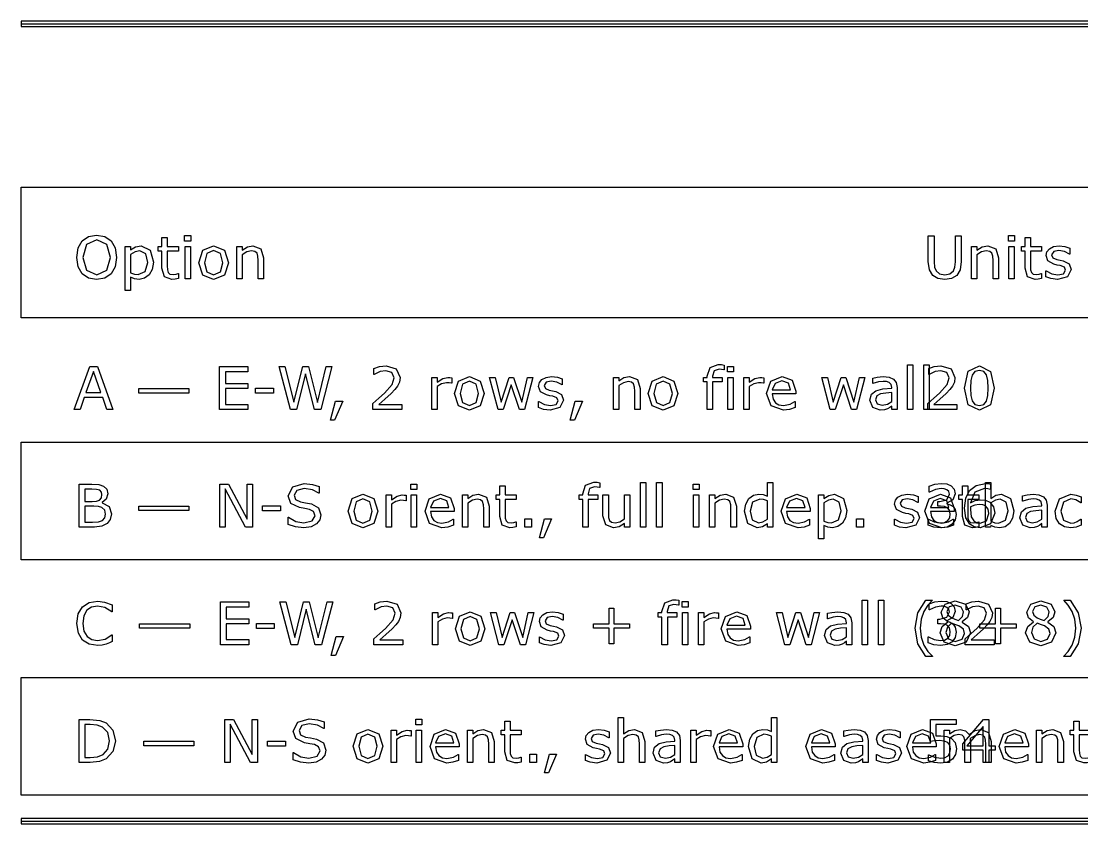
# Model space of a CAD drawing. Extents: x -17 to 192, y 167 to 459.
# Drawn here: x 4.76 to 47.69, y 201.51 to 234 of the extents above; entities that cross this region are included whole.
import ezdxf

# ---------------------------------------------------------------- set-up
doc = ezdxf.new("R2010")
doc.units = 0

msp = doc.modelspace()

# ---------------------------------------------------------------- linework, layer by layer
at = {"layer": 'Layer 1', "color": 7}
for points in [[(4.762494, 233.997888), (4.762494, 233.786016), (175.153946, 233.786016), (175.153946, 233.997888), (4.762494, 233.997888)], [(4.762494, 233.891952), (175.153946, 233.891952)], [(4.762494, 227.277377), (175.153946, 227.277377), (175.153946, 221.985717), (4.762494, 221.985717), (4.762494, 227.277377)], [(8.402319, 225.105677), (8.563937, 224.820811), (8.62091, 224.438277), (8.562774, 224.054581), (8.402319, 223.773203), (8.148846, 223.596469), (7.816309, 223.537171), (7.483771, 223.597633), (7.230299, 223.773203), (7.068681, 224.055743), (7.012871, 224.438277), (7.068681, 224.817324), (7.231462, 225.105677), (7.484934, 225.280085), (7.816309, 225.340547), (8.150009, 225.278923), (8.402319, 225.105677), (8.402319, 225.105677)], [(8.38139, 224.438277), (8.230237, 224.958013), (7.817472, 225.141721), (7.402382, 224.958013), (7.252391, 224.438277), (7.40587, 223.916218), (7.817472, 223.735994), (8.227912, 223.916218), (8.38139, 224.438277), (8.38139, 224.438277)], [(11.126568, 223.584835), (10.991693, 223.558091), (10.862631, 223.54764), (10.560325, 223.654611), (10.456843, 223.997611), (10.456843, 224.688268), (10.309177, 224.688268), (10.309177, 224.871976), (10.456843, 224.871976), (10.456843, 225.24521), (10.675434, 225.24521), (10.675434, 224.871976), (11.126568, 224.871976), (11.126568, 224.688268), (10.675434, 224.688268), (10.675434, 224.096444), (10.680085, 223.935987), (10.712641, 223.829019), (10.782404, 223.760418), (10.919605, 223.73949), (11.031226, 223.754597), (11.114942, 223.781339), (11.12657, 223.781339), (11.126568, 223.584835)], [(11.625375, 225.089392), (11.378878, 225.089392), (11.378878, 225.316121), (11.625375, 225.316121), (11.625375, 225.089392)], [(42.8109, 224.268521), (42.76904, 223.939472), (42.634166, 223.706927), (42.424876, 223.577866), (42.145823, 223.537171), (41.862121, 223.580192), (41.658646, 223.706927), (41.522608, 223.937146), (41.481913, 224.268521), (41.481913, 225.304503), (41.712129, 225.304503), (41.712129, 224.256892), (41.730729, 224.034814), (41.79584, 223.887148), (41.934204, 223.773203), (42.145818, 223.734833), (42.357434, 223.772039), (42.496959, 223.887148), (42.560909, 224.038302), (42.580673, 224.251079), (42.580673, 225.304503), (42.810892, 225.304503), (42.8109, 224.268521)], [(44.974718, 225.0894), (44.728222, 225.0894), (44.728222, 225.316129), (44.974718, 225.316129), (44.974718, 225.0894)], [(46.067673, 223.58483), (45.932797, 223.558086), (45.803736, 223.547635), (45.501429, 223.654606), (45.397948, 223.997606), (45.397948, 224.688263), (45.250281, 224.688263), (45.250281, 224.871971), (45.397948, 224.871971), (45.397948, 225.245205), (45.616538, 225.245205), (45.616538, 224.871971), (46.067673, 224.871971), (46.067673, 224.688263), (45.616538, 224.688263), (45.616538, 224.096438), (45.621195, 223.935982), (45.653749, 223.829014), (45.723514, 223.760413), (45.860714, 223.739484), (45.972336, 223.754592), (46.05605, 223.781333), (46.067665, 223.781333), (46.067673, 223.58483)], [(10.111515, 224.238289), (10.066169, 223.948772), (9.93827, 223.727856), (9.756886, 223.594144), (9.537132, 223.547635), (9.353423, 223.569728), (9.187154, 223.638326), (9.187154, 223.094174), (8.968563, 223.094174), (8.968563, 224.871971), (9.187154, 224.871971), (9.187154, 224.735933), (9.382491, 224.858019), (9.615035, 224.908015), (9.980128, 224.73012), (10.111515, 224.238289), (10.111515, 224.238289)], [(9.885948, 224.232469), (9.80572, 224.58361), (9.559224, 224.699881), (9.369701, 224.659185), (9.187154, 224.552217), (9.187154, 223.816216), (9.346447, 223.759243), (9.498763, 223.744136), (9.783629, 223.867384), (9.885948, 224.232476), (9.885948, 224.232469)], [(11.611421, 223.573215), (11.39283, 223.573215), (11.39283, 224.871971), (11.611421, 224.871971), (11.611421, 223.573215)], [(13.15086, 224.222012), (12.98808, 223.720881), (12.55206, 223.537171), (12.113716, 223.720881), (11.952098, 224.222012), (12.113716, 224.723143), (12.55206, 224.908015), (12.98808, 224.723143), (13.15086, 224.222012), (13.15086, 224.222012)], [(12.925293, 224.222012), (12.826462, 224.596408), (12.55206, 224.719656), (12.275334, 224.596408), (12.177665, 224.222012), (12.276496, 223.851104), (12.55206, 223.72553), (12.825299, 223.849942), (12.925293, 224.222012), (12.925293, 224.222012)], [(14.57519, 223.573215), (14.356599, 223.573215), (14.356599, 224.312703), (14.346135, 224.480134), (14.307765, 224.603382), (14.224049, 224.675473), (14.082198, 224.699894), (13.895, 224.655711), (13.707802, 224.542928), (13.707802, 223.573215), (13.489211, 223.573215), (13.489211, 224.871971), (13.707802, 224.871971), (13.707802, 224.727794), (13.919417, 224.860345), (14.143822, 224.908015), (14.464732, 224.78128), (14.57519, 224.416187), (14.57519, 223.573215)], [(44.318944, 223.573215), (44.100353, 223.573215), (44.100353, 224.312703), (44.089902, 224.480134), (44.051532, 224.603382), (43.967816, 224.675473), (43.825965, 224.699894), (43.638767, 224.655711), (43.451569, 224.542928), (43.451569, 223.573215), (43.232979, 223.573215), (43.232979, 224.871971), (43.451569, 224.871971), (43.451569, 224.727794), (43.663185, 224.860345), (43.887589, 224.908015), (44.208499, 224.78128), (44.318957, 224.416187), (44.318944, 223.573215)], [(44.960764, 223.573215), (44.742173, 223.573215), (44.742173, 224.871971), (44.960764, 224.871971), (44.960764, 223.573215)], [(47.259458, 223.947597), (47.111795, 223.655754), (46.710655, 223.541809), (46.445556, 223.575527), (46.244407, 223.651103), (46.244407, 223.896438), (46.256022, 223.896438), (46.486241, 223.772025), (46.72925, 223.726681), (46.954817, 223.773189), (47.036206, 223.919692), (46.992023, 224.035963), (46.822267, 224.103402), (46.70018, 224.127823), (46.564142, 224.158055), (46.321136, 224.290605), (46.250209, 224.50687), (46.282766, 224.658024), (46.383921, 224.784759), (46.549026, 224.870801), (46.774594, 224.903356), (47.009464, 224.874289), (47.208288, 224.805688), (47.208288, 224.571981), (47.196673, 224.571981), (46.993195, 224.675465), (46.758327, 224.718484), (46.556014, 224.671975), (46.473462, 224.535937), (46.523457, 224.415015), (46.681588, 224.34874), (46.816464, 224.320834), (46.942038, 224.295249), (47.176906, 224.175491), (47.259458, 223.947597), (47.259458, 223.947597)], [(8.476733, 218.281555), (8.231399, 218.281555), (8.061642, 218.764083), (7.312852, 218.764083), (7.143095, 218.281555), (6.909389, 218.281555), (7.539582, 220.012843), (7.84654, 220.012843), (8.476733, 218.281555)], [(7.990717, 218.961745), (7.687247, 219.811691), (7.382615, 218.961745), (7.990717, 218.961745)], [(13.935695, 218.281555), (12.795069, 218.281555), (12.795069, 220.012843), (13.935695, 220.012843), (13.935695, 219.808204), (13.025287, 219.808204), (13.025287, 219.333815), (13.935695, 219.333815), (13.935695, 219.129176), (13.025287, 219.129176), (13.025287, 218.486194), (13.935695, 218.486194), (13.935695, 218.281555)], [(17.338971, 220.012843), (16.889, 218.281555), (16.629713, 218.281555), (16.265783, 219.718675), (15.909991, 218.281555), (15.656518, 218.281555), (15.198407, 220.012843), (15.434439, 220.012843), (15.79837, 218.573398), (16.156487, 220.012843), (16.390193, 220.012843), (16.751799, 218.559444), (17.113404, 220.012843), (17.338971, 220.012843)], [(20.171353, 218.281555), (18.999333, 218.281555), (18.999333, 218.524564), (19.243504, 218.733852), (19.47256, 218.941978), (19.778354, 219.284981), (19.860907, 219.560544), (19.771378, 219.770996), (19.523719, 219.847736), (19.294664, 219.81053), (19.053981, 219.696582), (19.042353, 219.696582), (19.042353, 219.940755), (19.262106, 220.015169), (19.529532, 220.048887), (19.946948, 219.919824), (20.098101, 219.572172), (20.072521, 219.3873), (19.99927, 219.225682), (19.8923, 219.083832), (19.744634, 218.929188), (19.487674, 218.691995), (19.240015, 218.480379), (20.171352, 218.480379), (20.171353, 218.281555)], [(33.220541, 219.879131), (33.208926, 219.879131), (33.114745, 219.900059), (33.012426, 219.911675), (32.807789, 219.848889), (32.745001, 219.624483), (32.745001, 219.5803), (33.139164, 219.5803), (33.139164, 219.396592), (32.751978, 219.396592), (32.751978, 218.281555), (32.533388, 218.281555), (32.533388, 219.396603), (32.385721, 219.396603), (32.385721, 219.580311), (32.533388, 219.580311), (32.533388, 219.623332), (32.648497, 219.977961), (32.981033, 220.102373), (33.11242, 220.095388), (33.220555, 220.079116), (33.220541, 219.879131)], [(33.593773, 219.79774), (33.347277, 219.79774), (33.347277, 220.024469), (33.593773, 220.024469), (33.593773, 219.79774)], [(40.860762, 218.281555), (40.642171, 218.281555), (40.642171, 220.090744), (40.860762, 220.090744), (40.860762, 218.281555)], [(41.51421, 218.281555), (41.295617, 218.281555), (41.295617, 220.090744), (41.51421, 220.090744), (41.51421, 218.281555)], [(42.634166, 218.281555), (41.462146, 218.281555), (41.462146, 218.524564), (41.706316, 218.733852), (41.935371, 218.941978), (42.241168, 219.284981), (42.323721, 219.560544), (42.234191, 219.770996), (41.986531, 219.847736), (41.757476, 219.81053), (41.516793, 219.696582), (41.505178, 219.696582), (41.505178, 219.940755), (41.72493, 220.015169), (41.992357, 220.048887), (42.409771, 219.919824), (42.560925, 219.572172), (42.535339, 219.3873), (42.46209, 219.225682), (42.355119, 219.083832), (42.207452, 218.929188), (41.950492, 218.691995), (41.702834, 218.480379), (42.634172, 218.480379), (42.634166, 218.281555)], [(44.1457, 219.147781), (43.999198, 218.46294), (43.546898, 218.245511), (43.091115, 218.466427), (42.948099, 219.145456), (43.09344, 219.826807), (43.546898, 220.047723), (44.001523, 219.82332), (44.1457, 219.147781), (44.1457, 219.147781)], [(43.839906, 218.619906), (43.894553, 218.840823), (43.90966, 219.147781), (43.894553, 219.454737), (43.838741, 219.675653), (43.727122, 219.81053), (43.546898, 219.855877), (43.365516, 219.81053), (43.252732, 219.673328), (43.198083, 219.448924), (43.184139, 219.145456), (43.196919, 218.841984), (43.251566, 218.623394), (43.359698, 218.48503), (43.546896, 218.43736), (43.728281, 218.482704), (43.839903, 218.619906), (43.839906, 218.619906)], [(22.188669, 219.341953), (22.177044, 219.341953), (22.081701, 219.358225), (21.973568, 219.364046), (21.778231, 219.318699), (21.596847, 219.20359), (21.596847, 218.281555), (21.378256, 218.281555), (21.378256, 219.580311), (21.596847, 219.580311), (21.596847, 219.388462), (21.825903, 219.536128), (22.029378, 219.580311), (22.111931, 219.576818), (22.188671, 219.566367), (22.188669, 219.341953)], [(23.501378, 218.930352), (23.338598, 218.429221), (22.902578, 218.245511), (22.464234, 218.429221), (22.302616, 218.930352), (22.464234, 219.431483), (22.902578, 219.616355), (23.338598, 219.431483), (23.501378, 218.930352), (23.501378, 218.930352)], [(23.275811, 218.930352), (23.17698, 219.304748), (22.902578, 219.427996), (22.625851, 219.304748), (22.528183, 218.930352), (22.627014, 218.559444), (22.902578, 218.43387), (23.175817, 218.558282), (23.275811, 218.930352), (23.275811, 218.930352)], [(25.473349, 219.580311), (25.134997, 218.281555), (24.932685, 218.281555), (24.598984, 219.282655), (24.26761, 218.281555), (24.066459, 218.281555), (23.72462, 219.580311), (23.952513, 219.580311), (24.19087, 218.57456), (24.515269, 219.580311), (24.69549, 219.580311), (25.028027, 218.57456), (25.253595, 219.580311), (25.473349, 219.580311)], [(26.716295, 218.655951), (26.568628, 218.364108), (26.167491, 218.250162), (25.902392, 218.283881), (25.701241, 218.359456), (25.701241, 218.604791), (25.712867, 218.604791), (25.943085, 218.480379), (26.186093, 218.435034), (26.411661, 218.481543), (26.493052, 218.628045), (26.448868, 218.744316), (26.279111, 218.811756), (26.157025, 218.836177), (26.020987, 218.866408), (25.777979, 218.998959), (25.707054, 219.215223), (25.739609, 219.366377), (25.840766, 219.493112), (26.005872, 219.579155), (26.231439, 219.611709), (26.466308, 219.582642), (26.665134, 219.514041), (26.665134, 219.280335), (26.653519, 219.280335), (26.450044, 219.383818), (26.215175, 219.426837), (26.012862, 219.380329), (25.930309, 219.244291), (25.980305, 219.123368), (26.138435, 219.057093), (26.27331, 219.029187), (26.398884, 219.003602), (26.633754, 218.883844), (26.716307, 218.655951), (26.716295, 218.655951)], [(29.818427, 218.281555), (29.599837, 218.281555), (29.599837, 219.021043), (29.589359, 219.188474), (29.55099, 219.311722), (29.467275, 219.383813), (29.325425, 219.408234), (29.138227, 219.364051), (28.951029, 219.251268), (28.951029, 218.281555), (28.732436, 218.281555), (28.732436, 219.580311), (28.951029, 219.580311), (28.951029, 219.436134), (29.162643, 219.568685), (29.387049, 219.616355), (29.707959, 219.48962), (29.818417, 219.124527), (29.818427, 218.281555)], [(31.346238, 218.930352), (31.183459, 218.429221), (30.747439, 218.245511), (30.309094, 218.429221), (30.147476, 218.930352), (30.309094, 219.431483), (30.747439, 219.616355), (31.183459, 219.431483), (31.346238, 218.930352), (31.346238, 218.930352)], [(31.120671, 218.930352), (31.021841, 219.304748), (30.747439, 219.427996), (30.470712, 219.304748), (30.373044, 218.930352), (30.471873, 218.559444), (30.747439, 218.43387), (31.020677, 218.558282), (31.120671, 218.930352), (31.120671, 218.930352)], [(33.579821, 218.281555), (33.361228, 218.281555), (33.361228, 219.580311), (33.579821, 219.580311), (33.579821, 218.281555)], [(34.822766, 219.341953), (34.811151, 219.341953), (34.715808, 219.358225), (34.607676, 219.364046), (34.41234, 219.318699), (34.230955, 219.20359), (34.230955, 218.281555), (34.012364, 218.281555), (34.012364, 219.580311), (34.230955, 219.580311), (34.230955, 219.388462), (34.460012, 219.536128), (34.663487, 219.580311), (34.74604, 219.576818), (34.822779, 219.566367), (34.822766, 219.341953)], [(36.115709, 218.90826), (35.158792, 218.90826), (35.194836, 218.698972), (35.293666, 218.553631), (35.436681, 218.469914), (35.620391, 218.442011), (35.886654, 218.494333), (36.078501, 218.598978), (36.090116, 218.598978), (36.090116, 218.36062), (35.864548, 218.282717), (35.622704, 218.251324), (35.118083, 218.425732), (34.936698, 218.923375), (35.109944, 219.429157), (35.568054, 219.616355), (35.972681, 219.462876), (36.115696, 219.026856), (36.115709, 218.90826)], [(35.902931, 219.07569), (35.815728, 219.341953), (35.556442, 219.436134), (35.276227, 219.332653), (35.158792, 219.07569), (35.902931, 219.07569)], [(38.91786, 219.580311), (38.579509, 218.281555), (38.377195, 218.281555), (38.043495, 219.282655), (37.712121, 218.281555), (37.510972, 218.281555), (37.16913, 219.580311), (37.397024, 219.580311), (37.635381, 218.57456), (37.959779, 219.580311), (38.140002, 219.580311), (38.472538, 218.57456), (38.698105, 219.580311), (38.91786, 219.580311)], [(40.218942, 218.281555), (40.001513, 218.281555), (40.001513, 218.419919), (39.922447, 218.364108), (39.827105, 218.308296), (39.701531, 218.264114), (39.535262, 218.245514), (39.237606, 218.361785), (39.115522, 218.658279), (39.178308, 218.896636), (39.359693, 219.040813), (39.644558, 219.11174), (40.001513, 219.139643), (40.001513, 219.173364), (39.974771, 219.296612), (39.900357, 219.373349), (39.788735, 219.409396), (39.652697, 219.418709), (39.460848, 219.395452), (39.242257, 219.330341), (39.230642, 219.330341), (39.230642, 219.552419), (39.415514, 219.590788), (39.653872, 219.611717), (39.892229, 219.58846), (40.06896, 219.51172), (40.180582, 219.373357), (40.218952, 219.162905), (40.218942, 218.281555)], [(11.547472, 218.946637), (9.522017, 218.946637), (9.522017, 219.132674), (11.547472, 219.132674), (11.547472, 218.946637)], [(14.971677, 218.933839), (14.246141, 218.933839), (14.246141, 219.144291), (14.971677, 219.144291), (14.971677, 218.933839)], [(40.001513, 218.601304), (40.001513, 218.962909), (39.765481, 218.945473), (39.551542, 218.911755), (39.399224, 218.828038), (39.34109, 218.673397), (39.408527, 218.504802), (39.614327, 218.448991), (39.824779, 218.493174), (40.001513, 218.601309), (40.001513, 218.601304)], [(17.777316, 218.612929), (17.44943, 217.851348), (17.279673, 217.851348), (17.481986, 218.612929), (17.777316, 218.612929)], [(27.482525, 218.612929), (27.15464, 217.851348), (26.984881, 217.851348), (27.187194, 218.612929), (27.482525, 218.612929)], [(4.762494, 216.95864), (175.153946, 216.95864), (175.153946, 212.196146), (4.762494, 212.196146), (4.762494, 216.95864)], [(8.417434, 214.051587), (8.3686, 213.823694), (8.237213, 213.660912), (8.02211, 213.551618), (7.725617, 213.519061), (7.111702, 213.519061), (7.111702, 215.250349), (7.624461, 215.250349), (7.908164, 215.236406), (8.088385, 215.178272), (8.226749, 215.049208), (8.269769, 214.86201), (8.206982, 214.651558), (8.039551, 214.513195), (8.039551, 214.503881), (8.316278, 214.34924), (8.417434, 214.051585), (8.417434, 214.051587)], [(14.120567, 213.519061), (13.835701, 213.519061), (13.014822, 215.067803), (13.014822, 213.519061), (12.799719, 213.519061), (12.799719, 215.250349), (13.156674, 215.250349), (13.905464, 213.836484), (13.905464, 215.250349), (14.120567, 215.250349), (14.120567, 213.519061)], [(16.897138, 214.013217), (16.849467, 213.81323), (16.71808, 213.645796), (16.500652, 213.529525), (16.202996, 213.487668), (15.865807, 213.522548), (15.562338, 213.626032), (15.562338, 213.914385), (15.578615, 213.914385), (15.882084, 213.74579), (16.20532, 213.686492), (16.537858, 213.766721), (16.657618, 213.98066), (16.600644, 214.150417), (16.429725, 214.235295), (16.240202, 214.273665), (16.025099, 214.312035), (15.68326, 214.478304), (15.572801, 214.786424), (15.756511, 215.142217), (16.222761, 215.281742), (16.557624, 215.246859), (16.827374, 215.16082), (16.827374, 214.888744), (16.811097, 214.888744), (16.550648, 215.027107), (16.221599, 215.082916), (15.923943, 215.006179), (15.812322, 214.808517), (15.868133, 214.638758), (16.064632, 214.544579), (16.276247, 214.505045), (16.50879, 214.457376), (16.79947, 214.302732), (16.897138, 214.013217), (16.897138, 214.013217)], [(20.782943, 215.035246), (20.536447, 215.035246), (20.536447, 215.261975), (20.782943, 215.261975), (20.782943, 215.035246)], [(24.801297, 213.530676), (24.666422, 213.503932), (24.53736, 213.493481), (24.235054, 213.600452), (24.131572, 213.943452), (24.131572, 214.634109), (23.983906, 214.634109), (23.983906, 214.817817), (24.131572, 214.817817), (24.131572, 215.191051), (24.350163, 215.191051), (24.350163, 214.817817), (24.801297, 214.817817), (24.801297, 214.634109), (24.350163, 214.634109), (24.350163, 214.042284), (24.354814, 213.881828), (24.38737, 213.77486), (24.457133, 213.706259), (24.594334, 213.68533), (24.705955, 213.700438), (24.789671, 213.727179), (24.801299, 213.727179), (24.801297, 213.530676)], [(28.182482, 215.116637), (28.170866, 215.116637), (28.076685, 215.137565), (27.974366, 215.149181), (27.769727, 215.086395), (27.706941, 214.861989), (27.706941, 214.817806), (28.101101, 214.817806), (28.101101, 214.634098), (27.713918, 214.634098), (27.713918, 213.519061), (27.495325, 213.519061), (27.495325, 214.634109), (27.347661, 214.634109), (27.347661, 214.817817), (27.495325, 214.817817), (27.495325, 214.860838), (27.610435, 215.215467), (27.942973, 215.339879), (28.07436, 215.332894), (28.182492, 215.316622), (28.182482, 215.116637)], [(30.048644, 213.519061), (29.830053, 213.519061), (29.830053, 215.32825), (30.048644, 215.32825), (30.048644, 213.519061)], [(30.702092, 213.519061), (30.483502, 213.519061), (30.483502, 215.32825), (30.702092, 215.32825), (30.702092, 213.519061)], [(32.206649, 215.035246), (31.960153, 215.035246), (31.960153, 215.261975), (32.206649, 215.261975), (32.206649, 215.035246)], [(35.185533, 213.519061), (34.966943, 213.519061), (34.966943, 213.655099), (34.770445, 213.528364), (34.548364, 213.483017), (34.17862, 213.662076), (34.042582, 214.158555), (34.089091, 214.452724), (34.21699, 214.672479), (34.400698, 214.807353), (34.619291, 214.853861), (34.800673, 214.831768), (34.966943, 214.765493), (34.966943, 215.328248), (35.185533, 215.328248), (35.185533, 213.519061)], [(42.481849, 214.35273), (42.573704, 214.227157), (42.609748, 214.03182), (42.566727, 213.814391), (42.445805, 213.642309), (42.240004, 213.521387), (41.981879, 213.483017), (41.698178, 213.517899), (41.469123, 213.592313), (41.469123, 213.83532), (41.486559, 213.83532), (41.719103, 213.727187), (41.977228, 213.684166), (42.13303, 213.708587), (42.266745, 213.780675), (42.345808, 213.893459), (42.372552, 214.049264), (42.342321, 214.202741), (42.26093, 214.299247), (42.134195, 214.348082), (41.973738, 214.362025), (41.869096, 214.362025), (41.869096, 214.555036), (41.950484, 214.555036), (42.231863, 214.628286), (42.337669, 214.844553), (42.310928, 214.953847), (42.236514, 215.031751), (42.129543, 215.073608), (42.000482, 215.085223), (41.765612, 215.045692), (41.530744, 214.934069), (41.519129, 214.934069), (41.519129, 215.177078), (41.738884, 215.251492), (42.006308, 215.286375), (42.22955, 215.263118), (42.403958, 215.188704), (42.530693, 215.053828), (42.573715, 214.868956), (42.471395, 214.616647), (42.231876, 214.48177), (42.231876, 214.465498), (42.359775, 214.425964), (42.481859, 214.352714), (42.481849, 214.35273)], [(43.531526, 213.530689), (43.39665, 213.503945), (43.267589, 213.493494), (42.965281, 213.600465), (42.8618, 213.943465), (42.8618, 214.634122), (42.714134, 214.634122), (42.714134, 214.81783), (42.8618, 214.81783), (42.8618, 215.191064), (43.080391, 215.191064), (43.080391, 214.81783), (43.531526, 214.81783), (43.531526, 214.634122), (43.080391, 214.634122), (43.080391, 214.042298), (43.085048, 213.881841), (43.117605, 213.774873), (43.187367, 213.706272), (43.324567, 213.685343), (43.436189, 213.700451), (43.519903, 213.727193), (43.531518, 213.727193), (43.531526, 213.530689)], [(44.173606, 214.080654), (43.999198, 213.649286), (43.573642, 213.483017), (43.341098, 213.522548), (43.156226, 213.639983), (43.001585, 213.895782), (42.948099, 214.279478), (42.996934, 214.687592), (43.155064, 215.003853), (43.419002, 215.20849), (43.79572, 215.282904), (43.91083, 215.277083), (44.005011, 215.256154), (44.005011, 215.034074), (43.993369, 215.034074), (43.894539, 215.066631), (43.760827, 215.082903), (43.362013, 214.925936), (43.188769, 214.503871), (43.380619, 214.5934), (43.600371, 214.624793), (43.794545, 214.603865), (43.967789, 214.522474), (44.121268, 214.343414), (44.173592, 214.080641), (44.173606, 214.080654)], [(44.938414, 214.178322), (44.891906, 213.885318), (44.768658, 213.666727), (44.587273, 213.528364), (44.369847, 213.483017), (44.176833, 213.509758), (44.014054, 213.579524), (44.0001, 213.519061), (43.795464, 213.519061), (43.795464, 215.32825), (44.014054, 215.32825), (44.014054, 214.681779), (44.20939, 214.805027), (44.441935, 214.853861), (44.804702, 214.677128), (44.938414, 214.178322), (44.938414, 214.178322)], [(8.030249, 214.831771), (8.009321, 214.937578), (7.941883, 215.00734), (7.809333, 215.04571), (7.616322, 215.053859), (7.34192, 215.053859), (7.34192, 214.55389), (7.639576, 214.55389), (7.811659, 214.564368), (7.930256, 214.610876), (8.006995, 214.700406), (8.030249, 214.831795), (8.030249, 214.831771)], [(19.193507, 214.167858), (19.030727, 213.666727), (18.594707, 213.483017), (18.156363, 213.666727), (17.994745, 214.167858), (18.156363, 214.668989), (18.594707, 214.853861), (19.030727, 214.668989), (19.193507, 214.167858), (19.193507, 214.167858)], [(18.96794, 214.167858), (18.869109, 214.542254), (18.594707, 214.665502), (18.31798, 214.542254), (18.220312, 214.167858), (18.319143, 213.79695), (18.594707, 213.671376), (18.867946, 213.795788), (18.96794, 214.167858), (18.96794, 214.167858)], [(20.342273, 214.579459), (20.330647, 214.579459), (20.235304, 214.595731), (20.127171, 214.601552), (19.931835, 214.556205), (19.75045, 214.441096), (19.75045, 213.519061), (19.531859, 213.519061), (19.531859, 214.817817), (19.75045, 214.817817), (19.75045, 214.625968), (19.979506, 214.773634), (20.182982, 214.817817), (20.265535, 214.814324), (20.342274, 214.803873), (20.342273, 214.579459)], [(20.76899, 213.519061), (20.550399, 213.519061), (20.550399, 214.817817), (20.76899, 214.817817), (20.76899, 213.519061)], [(22.288663, 214.145766), (21.331746, 214.145766), (21.36779, 213.936478), (21.466621, 213.791137), (21.609636, 213.70742), (21.793345, 213.679517), (22.059608, 213.731839), (22.251456, 213.836484), (22.263082, 213.836484), (22.263082, 213.598126), (22.037515, 213.520223), (21.795669, 213.48883), (21.29105, 213.663238), (21.109665, 214.160881), (21.28291, 214.666663), (21.741021, 214.853861), (22.145647, 214.700382), (22.288662, 214.264362), (22.288663, 214.145766)], [(22.075886, 214.313196), (21.988682, 214.579459), (21.729396, 214.67364), (21.449181, 214.570159), (21.331746, 214.313196), (22.075886, 214.313196)], [(23.706017, 213.519061), (23.487426, 213.519061), (23.487426, 214.258549), (23.476961, 214.42598), (23.438591, 214.549228), (23.354876, 214.621319), (23.213024, 214.64574), (23.025826, 214.601557), (22.838629, 214.488774), (22.838629, 213.519061), (22.620038, 213.519061), (22.620038, 214.817817), (22.838629, 214.817817), (22.838629, 214.67364), (23.050244, 214.806191), (23.274648, 214.853861), (23.595559, 214.727126), (23.706017, 214.362033), (23.706017, 213.519061)], [(29.397523, 213.519061), (29.17893, 213.519061), (29.17893, 213.663238), (28.967317, 213.529525), (28.744075, 213.483017), (28.42549, 213.607426), (28.311543, 213.974848), (28.311543, 214.817817), (28.530136, 214.817817), (28.530136, 214.078329), (28.539449, 213.908572), (28.578983, 213.788811), (28.660371, 213.714397), (28.805712, 213.69114), (28.990584, 213.735323), (29.178943, 213.848107), (29.178943, 214.817814), (29.397537, 214.817814), (29.397523, 213.519061)], [(32.192697, 213.519061), (31.974107, 213.519061), (31.974107, 214.817817), (32.192697, 214.817817), (32.192697, 213.519061)], [(33.711208, 213.519061), (33.492617, 213.519061), (33.492617, 214.258549), (33.482166, 214.42598), (33.443797, 214.549228), (33.36008, 214.621319), (33.218229, 214.64574), (33.031031, 214.601557), (32.843833, 214.488774), (32.843833, 213.519061), (32.625243, 213.519061), (32.625243, 214.817817), (32.843833, 214.817817), (32.843833, 214.67364), (33.055447, 214.806191), (33.279853, 214.853861), (33.600763, 214.727126), (33.711221, 214.362033), (33.711208, 213.519061)], [(36.702882, 214.145766), (35.745965, 214.145766), (35.782009, 213.936478), (35.880839, 213.791137), (36.023854, 213.70742), (36.207564, 213.679517), (36.473825, 213.731839), (36.665674, 213.836484), (36.677289, 213.836484), (36.677289, 213.598126), (36.451722, 213.520223), (36.209877, 213.48883), (35.705256, 213.663238), (35.523871, 214.160881), (35.697118, 214.666663), (36.155227, 214.853861), (36.559854, 214.700382), (36.702869, 214.264362), (36.702882, 214.145766)], [(36.490105, 214.313196), (36.402901, 214.579459), (36.143615, 214.67364), (35.863398, 214.570159), (35.745965, 214.313196), (36.490105, 214.313196)], [(38.177208, 214.184135), (38.131863, 213.894618), (38.003964, 213.673702), (37.822579, 213.53999), (37.602824, 213.493481), (37.419116, 213.515574), (37.252847, 213.584172), (37.252847, 213.04002), (37.034257, 213.04002), (37.034257, 214.817817), (37.252847, 214.817817), (37.252847, 214.681779), (37.448184, 214.803865), (37.680728, 214.853861), (38.045821, 214.675966), (38.177208, 214.184135), (38.177208, 214.184135)], [(41.125861, 213.893457), (40.978197, 213.601614), (40.577057, 213.487668), (40.311958, 213.521387), (40.110809, 213.596962), (40.110809, 213.842297), (40.122424, 213.842297), (40.352643, 213.717885), (40.595652, 213.67254), (40.82122, 213.719049), (40.902608, 213.865551), (40.858426, 213.981822), (40.688669, 214.049262), (40.566583, 214.073683), (40.430545, 214.103914), (40.187538, 214.236465), (40.116612, 214.452729), (40.149169, 214.603883), (40.250324, 214.730618), (40.415429, 214.816661), (40.640997, 214.849215), (40.875867, 214.820148), (41.07469, 214.751547), (41.07469, 214.517841), (41.063075, 214.517841), (40.8596, 214.621324), (40.62473, 214.664343), (40.422417, 214.617835), (40.339864, 214.481797), (40.389862, 214.360874), (40.54799, 214.294599), (40.682867, 214.266693), (40.808441, 214.241108), (41.043308, 214.12135), (41.125861, 213.893457), (41.125861, 213.893457)], [(42.525775, 214.145766), (41.568857, 214.145766), (41.604902, 213.936478), (41.703734, 213.791137), (41.846746, 213.70742), (42.030457, 213.679517), (42.29672, 213.731839), (42.488566, 213.836484), (42.500208, 213.836484), (42.500208, 213.598126), (42.27464, 213.520223), (42.032796, 213.48883), (41.528175, 213.663238), (41.34679, 214.160881), (41.520037, 214.666663), (41.978146, 214.853861), (42.382773, 214.700382), (42.525788, 214.264362), (42.525775, 214.145766)], [(42.312997, 214.313196), (42.225793, 214.579459), (41.966507, 214.67364), (41.686293, 214.570159), (41.568857, 214.313196), (42.312997, 214.313196)], [(46.28833, 213.519061), (46.070901, 213.519061), (46.070901, 213.657425), (45.991838, 213.601614), (45.896496, 213.545802), (45.770922, 213.50162), (45.604653, 213.48302), (45.306997, 213.599291), (45.184911, 213.895785), (45.247699, 214.134142), (45.429081, 214.278319), (45.713947, 214.349246), (46.070901, 214.377149), (46.070901, 214.41087), (46.04416, 214.534118), (45.969746, 214.610855), (45.858126, 214.646902), (45.722088, 214.656215), (45.530239, 214.632958), (45.311648, 214.567847), (45.300007, 214.567847), (45.300007, 214.789925), (45.484879, 214.828294), (45.723236, 214.849223), (45.961594, 214.825966), (46.138327, 214.749226), (46.249947, 214.610863), (46.288317, 214.400411), (46.28833, 213.519061)], [(47.669641, 213.600452), (47.461512, 213.519061), (47.253386, 213.489994), (46.995264, 213.530689), (46.794112, 213.656261), (46.662726, 213.867877), (46.616217, 214.166694), (46.790625, 214.666663), (47.253386, 214.848048), (47.471977, 214.816655), (47.669641, 214.739916), (47.669641, 214.496907), (47.658026, 214.496907), (47.451061, 214.616668), (47.244099, 214.658525), (46.949931, 214.532951), (46.84296, 214.166694), (46.947605, 213.805088), (47.244099, 213.679517), (47.378973, 213.696953), (47.502221, 213.7423), (47.591751, 213.79346), (47.658026, 213.841133), (47.669641, 213.841133), (47.669641, 213.600452)], [(8.177914, 214.042284), (8.146521, 214.208554), (8.032575, 214.313196), (7.896537, 214.350405), (7.703525, 214.359718), (7.34192, 214.359718), (7.34192, 213.715572), (7.646552, 213.715572), (7.894211, 213.73068), (8.052341, 213.788817), (8.147684, 213.892298), (8.177914, 214.04229), (8.177914, 214.042284)], [(11.552123, 214.184135), (9.526668, 214.184135), (9.526668, 214.370172), (11.552123, 214.370172), (11.552123, 214.184135)], [(15.251892, 214.171345), (14.526356, 214.171345), (14.526356, 214.381797), (15.251892, 214.381797), (15.251892, 214.171345)], [(34.966943, 213.83881), (34.966943, 214.584111), (34.808815, 214.638758), (34.656497, 214.653865), (34.370469, 214.525966), (34.26815, 214.163199), (34.347215, 213.810896), (34.600686, 213.691135), (34.789048, 213.731831), (34.966943, 213.838802), (34.966943, 213.83881)], [(37.95164, 214.178315), (37.871413, 214.529456), (37.624917, 214.645727), (37.435394, 214.605031), (37.252847, 214.498063), (37.252847, 213.762062), (37.412139, 213.705089), (37.564455, 213.689982), (37.84932, 213.81323), (37.95164, 214.178322), (37.95164, 214.178315)], [(43.937574, 214.071341), (43.905017, 214.2504), (43.800372, 214.373648), (43.681775, 214.422482), (43.545737, 214.434097), (43.362026, 214.410841), (43.187619, 214.33875), (43.184126, 214.288754), (43.183068, 214.229456), (43.220273, 213.938777), (43.324919, 213.771344), (43.440028, 213.695768), (43.576066, 213.672511), (43.841165, 213.774831), (43.937672, 214.071322), (43.937574, 214.071341)], [(44.712847, 214.172502), (44.636107, 214.524804), (44.38845, 214.645727), (44.195439, 214.60387), (44.014054, 214.498063), (44.014054, 213.753923), (44.173346, 213.695787), (44.325661, 213.679515), (44.609366, 213.798111), (44.712847, 214.172507), (44.712847, 214.172502)], [(25.422189, 213.519061), (25.144299, 213.519061), (25.144299, 213.850435), (25.422189, 213.850435), (25.422189, 213.519061)], [(26.233766, 213.850435), (25.90588, 213.088854), (25.736123, 213.088854), (25.938436, 213.850435), (26.233766, 213.850435)], [(38.851585, 213.519061), (38.573696, 213.519061), (38.573696, 213.850435), (38.851585, 213.850435), (38.851585, 213.519061)], [(46.070901, 213.83881), (46.070901, 214.200415), (45.834869, 214.182979), (45.62093, 214.149261), (45.468615, 214.065544), (45.410478, 213.910903), (45.477915, 213.742308), (45.683718, 213.686497), (45.89417, 213.73068), (46.070901, 213.838815), (46.070901, 213.83881)], [(8.448828, 208.882141), (8.332556, 208.829819), (8.19768, 208.77866), (8.043039, 208.741451), (7.860492, 208.72518), (7.51749, 208.777501), (7.250065, 208.94377), (7.075657, 209.223985), (7.012871, 209.620473), (7.073332, 210.003007), (7.24774, 210.287873), (7.514002, 210.459955), (7.861655, 210.519253), (8.139545, 210.485535), (8.448828, 210.366938), (8.448828, 210.093698), (8.431386, 210.093698), (8.147683, 210.268106), (7.846539, 210.322753), (7.609345, 210.279734), (7.422147, 210.148345), (7.296573, 209.927429), (7.25239, 209.620473), (7.301224, 209.306537), (7.429123, 209.092598), (7.618646, 208.964699), (7.848864, 208.924003), (8.160473, 208.980976), (8.432549, 209.151896), (8.448826, 209.151896), (8.448828, 208.882141)], [(13.970577, 208.756567), (12.82995, 208.756567), (12.82995, 210.487855), (13.970577, 210.487855), (13.970577, 210.283216), (13.060168, 210.283216), (13.060168, 209.808827), (13.970577, 209.808827), (13.970577, 209.604188), (13.060168, 209.604188), (13.060168, 208.961206), (13.970577, 208.961206), (13.970577, 208.756567)], [(17.373853, 210.487855), (16.923881, 208.756567), (16.664595, 208.756567), (16.300664, 210.193687), (15.944872, 208.756567), (15.6914, 208.756567), (15.233289, 210.487855), (15.469321, 210.487855), (15.833251, 209.04841), (16.191369, 210.487855), (16.425075, 210.487855), (16.78668, 209.034456), (17.148286, 210.487855), (17.373853, 210.487855)], [(20.206235, 208.756567), (19.034215, 208.756567), (19.034215, 208.999576), (19.278385, 209.208864), (19.507441, 209.41699), (19.813236, 209.759993), (19.895789, 210.035556), (19.80626, 210.246008), (19.558601, 210.322748), (19.329545, 210.285542), (19.088863, 210.171594), (19.077234, 210.171594), (19.077234, 210.415767), (19.296988, 210.490181), (19.564413, 210.523899), (19.981829, 210.394836), (20.132982, 210.047184), (20.107403, 209.862312), (20.034151, 209.700694), (19.927181, 209.558844), (19.779516, 209.4042), (19.522555, 209.167007), (19.274896, 208.955391), (20.206234, 208.955391), (20.206235, 208.756567)], [(31.385772, 210.354143), (31.37413, 210.354143), (31.279949, 210.375071), (31.17763, 210.386687), (30.972993, 210.323901), (30.910205, 210.099495), (30.910205, 210.055312), (31.304368, 210.055312), (31.304368, 209.871604), (30.917182, 209.871604), (30.917182, 208.756567), (30.698592, 208.756567), (30.698592, 209.871615), (30.550925, 209.871615), (30.550925, 210.055323), (30.698592, 210.055323), (30.698592, 210.098344), (30.813701, 210.452973), (31.146237, 210.577385), (31.277624, 210.5704), (31.385759, 210.554128), (31.385772, 210.354143)], [(31.759003, 210.272752), (31.512507, 210.272752), (31.512507, 210.499481), (31.759003, 210.499481), (31.759003, 210.272752)], [(39.679441, 208.756567), (39.460848, 208.756567), (39.460848, 210.565756), (39.679441, 210.565756), (39.679441, 208.756567)], [(41.644433, 208.277526), (41.378172, 208.277526), (41.058424, 208.792611), (40.944479, 209.421641), (41.058424, 210.050672), (41.378172, 210.565756), (41.644433, 210.565756), (41.644433, 210.554141), (41.464212, 210.357641), (41.306084, 210.099516), (41.192136, 209.784422), (41.149115, 209.421652), (41.190975, 209.057721), (41.306084, 208.743788), (41.465376, 208.485663), (41.644433, 208.289165), (41.644433, 208.277526)], [(42.481849, 209.590236), (42.573704, 209.464663), (42.609748, 209.269326), (42.566727, 209.051897), (42.445805, 208.879815), (42.240004, 208.758893), (41.981879, 208.720523), (41.698178, 208.755405), (41.469123, 208.829819), (41.469123, 209.072826), (41.486559, 209.072826), (41.719103, 208.964693), (41.977228, 208.921672), (42.13303, 208.946093), (42.266745, 209.018181), (42.345808, 209.130965), (42.372552, 209.28677), (42.342321, 209.440247), (42.26093, 209.536753), (42.134195, 209.585588), (41.973738, 209.599531), (41.869096, 209.599531), (41.869096, 209.792542), (41.950484, 209.792542), (42.231863, 209.865792), (42.337669, 210.082059), (42.310928, 210.191353), (42.236514, 210.269257), (42.129543, 210.311114), (42.000482, 210.322729), (41.765612, 210.283198), (41.530744, 210.171575), (41.519129, 210.171575), (41.519129, 210.414584), (41.738884, 210.488998), (42.006308, 210.523881), (42.22955, 210.500624), (42.403958, 210.42621), (42.530693, 210.291334), (42.573715, 210.106462), (42.471395, 209.854153), (42.231876, 209.719276), (42.231876, 209.703004), (42.359775, 209.66347), (42.481859, 209.59022), (42.481849, 209.590236)], [(43.187362, 209.239095), (43.01179, 208.865864), (42.572283, 208.717036), (42.123474, 208.862374), (41.957204, 209.234444), (42.040921, 209.494894), (42.276953, 209.680927), (42.276953, 209.687912), (42.069988, 209.850692), (42.003713, 210.071608), (42.164169, 210.397169), (42.572283, 210.527395), (42.98621, 210.402985), (43.140853, 210.086724), (43.067601, 209.855343), (42.852498, 209.67861), (42.852498, 209.671625), (43.101319, 209.499543), (43.187362, 209.239092), (43.187362, 209.239095)], [(44.148026, 208.756567), (42.976005, 208.756567), (42.976005, 208.999576), (43.220175, 209.208864), (43.44923, 209.41699), (43.755027, 209.759993), (43.83758, 210.035556), (43.74805, 210.246008), (43.50039, 210.322748), (43.271335, 210.285542), (43.030652, 210.171594), (43.019037, 210.171594), (43.019037, 210.415767), (43.238789, 210.490181), (43.506216, 210.523899), (43.92363, 210.394836), (44.074784, 210.047184), (44.049199, 209.862312), (43.975949, 209.700694), (43.868978, 209.558844), (43.721312, 209.4042), (43.464351, 209.167007), (43.216694, 208.955391), (44.148031, 208.955391), (44.148026, 208.756567)], [(46.649936, 209.239095), (46.474366, 208.865864), (46.034857, 208.717036), (45.58605, 208.862374), (45.419781, 209.234444), (45.503495, 209.494894), (45.739527, 209.680927), (45.739527, 209.687912), (45.532565, 209.850692), (45.466289, 210.071608), (45.626743, 210.397169), (46.034857, 210.527395), (46.448787, 210.402985), (46.603427, 210.086724), (46.530175, 209.855343), (46.315074, 209.67861), (46.315074, 209.671625), (46.563896, 209.499543), (46.649936, 209.239092), (46.649936, 209.239095)], [(47.662664, 209.421641), (47.548716, 208.792611), (47.22897, 208.277526), (46.962707, 208.277526), (46.962707, 208.289141), (47.141766, 208.485639), (47.301059, 208.743764), (47.415004, 209.057697), (47.458025, 209.421628), (47.415004, 209.784398), (47.301059, 210.099492), (47.141766, 210.357617), (46.962707, 210.554117), (46.962707, 210.565733), (47.22897, 210.565733), (47.548716, 210.050648), (47.662664, 209.421618), (47.662664, 209.421641)], [(22.223551, 209.816965), (22.211923, 209.816965), (22.116579, 209.833237), (22.008447, 209.839058), (21.81311, 209.793711), (21.631726, 209.678602), (21.631726, 208.756567), (21.413135, 208.756567), (21.413135, 210.055323), (21.631726, 210.055323), (21.631726, 209.863474), (21.860781, 210.01114), (22.064257, 210.055323), (22.14681, 210.05183), (22.22355, 210.041379), (22.223551, 209.816965)], [(23.53626, 209.405364), (23.373479, 208.904233), (22.93746, 208.720523), (22.499115, 208.904233), (22.337497, 209.405364), (22.499115, 209.906495), (22.93746, 210.091367), (23.373479, 209.906495), (23.53626, 209.405364), (23.53626, 209.405364)], [(25.50823, 210.055323), (25.169879, 208.756567), (24.967566, 208.756567), (24.633866, 209.757667), (24.302491, 208.756567), (24.101341, 208.756567), (23.759502, 210.055323), (23.987395, 210.055323), (24.225752, 209.049572), (24.55015, 210.055323), (24.730371, 210.055323), (25.062909, 209.049572), (25.288476, 210.055323), (25.50823, 210.055323)], [(26.751175, 209.130963), (26.603511, 208.83912), (26.202373, 208.725174), (25.937273, 208.758893), (25.736123, 208.834468), (25.736123, 209.079803), (25.747749, 209.079803), (25.977967, 208.955391), (26.220975, 208.910046), (26.446542, 208.956555), (26.527932, 209.103057), (26.483749, 209.219328), (26.313992, 209.286768), (26.191907, 209.311189), (26.055869, 209.34142), (25.812861, 209.473971), (25.741935, 209.690235), (25.774491, 209.841389), (25.875648, 209.968124), (26.040754, 210.054167), (26.266321, 210.086721), (26.50119, 210.057654), (26.700014, 209.989053), (26.700014, 209.755347), (26.688399, 209.755347), (26.484924, 209.85883), (26.250054, 209.901849), (26.04774, 209.855341), (25.965187, 209.719303), (26.015184, 209.59838), (26.173314, 209.532105), (26.308189, 209.504199), (26.433763, 209.478614), (26.668632, 209.358856), (26.751184, 209.130963), (26.751175, 209.130963)], [(29.390546, 209.421641), (28.756865, 209.421641), (28.756865, 208.78796), (28.563854, 208.78796), (28.563854, 209.421641), (27.930173, 209.421641), (27.930173, 209.607678), (28.563854, 209.607678), (28.563854, 210.241359), (28.756865, 210.241359), (28.756865, 209.607678), (29.390546, 209.607678), (29.390546, 209.421641)], [(31.745052, 208.756567), (31.526459, 208.756567), (31.526459, 210.055323), (31.745052, 210.055323), (31.745052, 208.756567)], [(32.987997, 209.816965), (32.976382, 209.816965), (32.881039, 209.833237), (32.772907, 209.839058), (32.57757, 209.793711), (32.396185, 209.678602), (32.396185, 208.756567), (32.177595, 208.756567), (32.177595, 210.055323), (32.396185, 210.055323), (32.396185, 209.863474), (32.625243, 210.01114), (32.828718, 210.055323), (32.91127, 210.05183), (32.98801, 210.041379), (32.987997, 209.816965)], [(34.28094, 209.383272), (33.324022, 209.383272), (33.360067, 209.173984), (33.458896, 209.028643), (33.601911, 208.944926), (33.785622, 208.917023), (34.051885, 208.969345), (34.243732, 209.07399), (34.255373, 209.07399), (34.255373, 208.835632), (34.029806, 208.757729), (33.787961, 208.726336), (33.28334, 208.900744), (33.101955, 209.398387), (33.275202, 209.904169), (33.733311, 210.091367), (34.137938, 209.937888), (34.280953, 209.501868), (34.28094, 209.383272)], [(37.083091, 210.055323), (36.744739, 208.756567), (36.542426, 208.756567), (36.208726, 209.757667), (35.877352, 208.756567), (35.676202, 208.756567), (35.334361, 210.055323), (35.562254, 210.055323), (35.800612, 209.049572), (36.125009, 210.055323), (36.305233, 210.055323), (36.637768, 209.049572), (36.863336, 210.055323), (37.083091, 210.055323)], [(38.384172, 208.756567), (38.166743, 208.756567), (38.166743, 208.894931), (38.087678, 208.83912), (37.992336, 208.783308), (37.866762, 208.739126), (37.700493, 208.720526), (37.402837, 208.836797), (37.280753, 209.133291), (37.343538, 209.371648), (37.524923, 209.515825), (37.809789, 209.586752), (38.166743, 209.614655), (38.166743, 209.648376), (38.140002, 209.771624), (38.065588, 209.848361), (37.953966, 209.884408), (37.817928, 209.893721), (37.626079, 209.870464), (37.407488, 209.805353), (37.395873, 209.805353), (37.395873, 210.027431), (37.580745, 210.0658), (37.819102, 210.086729), (38.05746, 210.063472), (38.234191, 209.986732), (38.345813, 209.848369), (38.384183, 209.637917), (38.384172, 208.756567)], [(42.911796, 210.08439), (42.815292, 210.282055), (42.571122, 210.356469), (42.330438, 210.286703), (42.237422, 210.098344), (42.28393, 209.953003), (42.426942, 209.844871), (42.55019, 209.790224), (42.708321, 209.734413), (42.867613, 209.893705), (42.911796, 210.08439), (42.911796, 210.08439)], [(45.033757, 209.421641), (44.400075, 209.421641), (44.400075, 208.78796), (44.207065, 208.78796), (44.207065, 209.421641), (43.573383, 209.421641), (43.573383, 209.607678), (44.207065, 209.607678), (44.207065, 210.241359), (44.400075, 210.241359), (44.400075, 209.607678), (45.033757, 209.607678), (45.033757, 209.421641)], [(46.374373, 210.08439), (46.277866, 210.282055), (46.033696, 210.356469), (45.793012, 210.286703), (45.699995, 210.098344), (45.746504, 209.953003), (45.889519, 209.844871), (46.012767, 209.790224), (46.170895, 209.734413), (46.33019, 209.893705), (46.374373, 210.08439), (46.374373, 210.08439)], [(11.582353, 209.421641), (9.556898, 209.421641), (9.556898, 209.607678), (11.582353, 209.607678), (11.582353, 209.421641)], [(15.006559, 209.408851), (14.281022, 209.408851), (14.281022, 209.619303), (15.006559, 209.619303), (15.006559, 209.408851)], [(23.310693, 209.405364), (23.211861, 209.77976), (22.93746, 209.903008), (22.660733, 209.77976), (22.563065, 209.405364), (22.661896, 209.034456), (22.93746, 208.908882), (23.210699, 209.033294), (23.310693, 209.405364), (23.310693, 209.405364)], [(34.068162, 209.550702), (33.980958, 209.816965), (33.721672, 209.911146), (33.441458, 209.807665), (33.324022, 209.550702), (34.068162, 209.550702)], [(42.94784, 209.217002), (42.90017, 209.387923), (42.71646, 209.518148), (42.596701, 209.565818), (42.423455, 209.627442), (42.25486, 209.472801), (42.192075, 209.251885), (42.300207, 208.992599), (42.574609, 208.890279), (42.845523, 208.977483), (42.94784, 209.217002), (42.94784, 209.217002)], [(46.410417, 209.217002), (46.362744, 209.387923), (46.179036, 209.518148), (46.059275, 209.565818), (45.886029, 209.627442), (45.717437, 209.472801), (45.654649, 209.251885), (45.762781, 208.992599), (46.037183, 208.890279), (46.308097, 208.977483), (46.410417, 209.217002), (46.410417, 209.217002)], [(17.812198, 209.087941), (17.484311, 208.32636), (17.314554, 208.32636), (17.516867, 209.087941), (17.812198, 209.087941)], [(38.166743, 209.076316), (38.166743, 209.437921), (37.930711, 209.420485), (37.716772, 209.386767), (37.564455, 209.30305), (37.50632, 209.148409), (37.573757, 208.979814), (37.779558, 208.924003), (37.99001, 208.968186), (38.166743, 209.076321), (38.166743, 209.076316)], [(4.762494, 207.433652), (175.153946, 207.433652), (175.153946, 202.671158), (4.762494, 202.671158), (4.762494, 207.433652)], [(8.574401, 204.857974), (8.470919, 204.430093), (8.19768, 204.132437), (7.932581, 204.02663), (7.548884, 203.994073), (7.111702, 203.994073), (7.111702, 205.725361), (7.544233, 205.725361), (7.946533, 205.688153), (8.200006, 205.588159), (8.47557, 205.293993), (8.574401, 204.857974), (8.574401, 204.857974)], [(14.32288, 203.994073), (14.038014, 203.994073), (13.217135, 205.542815), (13.217135, 203.994073), (13.002032, 203.994073), (13.002032, 205.725361), (13.358987, 205.725361), (14.107777, 204.311496), (14.107777, 205.725361), (14.32288, 205.725361), (14.32288, 203.994073)], [(17.099452, 204.488229), (17.05178, 204.288242), (16.920393, 204.120808), (16.702965, 204.004537), (16.405309, 203.96268), (16.06812, 203.99756), (15.764651, 204.101044), (15.764651, 204.389397), (15.780928, 204.389397), (16.084398, 204.220802), (16.407633, 204.161504), (16.740171, 204.241733), (16.859931, 204.455672), (16.802958, 204.625429), (16.632038, 204.710307), (16.442515, 204.748677), (16.227412, 204.787047), (15.885573, 204.953316), (15.775115, 205.261436), (15.958824, 205.617229), (16.425074, 205.756754), (16.759937, 205.721871), (17.029688, 205.635832), (17.029688, 205.363756), (17.013411, 205.363756), (16.752962, 205.502119), (16.423912, 205.557928), (16.126257, 205.481191), (16.014636, 205.283529), (16.070446, 205.11377), (16.266945, 205.019591), (16.47856, 204.980057), (16.711104, 204.932388), (17.001783, 204.777744), (17.099452, 204.488229), (17.099452, 204.488229)], [(20.985256, 205.510258), (20.73876, 205.510258), (20.73876, 205.736987), (20.985256, 205.736987), (20.985256, 205.510258)], [(25.00361, 204.005688), (24.868735, 203.978944), (24.739673, 203.968493), (24.437366, 204.075464), (24.333885, 204.418464), (24.333885, 205.109121), (24.186219, 205.109121), (24.186219, 205.292829), (24.333885, 205.292829), (24.333885, 205.666063), (24.552476, 205.666063), (24.552476, 205.292829), (25.00361, 205.292829), (25.00361, 205.109121), (24.552476, 205.109121), (24.552476, 204.517296), (24.557127, 204.35684), (24.589683, 204.249872), (24.659446, 204.181271), (24.796647, 204.160342), (24.908268, 204.17545), (24.991984, 204.202191), (25.003609, 204.202191), (25.00361, 204.005688)], [(30.0126, 203.994073), (29.794009, 203.994073), (29.794009, 204.733561), (29.783532, 204.900992), (29.745162, 205.02424), (29.661448, 205.096331), (29.519594, 205.120752), (29.332396, 205.076569), (29.145199, 204.963786), (29.145199, 203.994073), (28.926608, 203.994073), (28.926608, 205.803262), (29.145199, 205.803262), (29.145199, 205.148652), (29.356815, 205.281203), (29.581218, 205.328873), (29.902128, 205.202138), (30.012586, 204.837045), (30.0126, 203.994073)], [(35.351802, 203.994073), (35.133212, 203.994073), (35.133212, 204.130111), (34.936711, 204.003376), (34.714634, 203.958029), (34.34489, 204.137088), (34.208852, 204.633567), (34.25536, 204.927736), (34.383259, 205.147491), (34.566967, 205.282365), (34.785558, 205.328873), (34.966943, 205.30678), (35.133212, 205.240505), (35.133212, 205.80326), (35.351802, 205.80326), (35.351802, 203.994073)], [(42.620212, 204.544038), (42.57603, 204.312657), (42.455107, 204.126624), (42.25512, 204.00105), (41.987695, 203.958029), (41.714455, 203.98826), (41.492377, 204.059184), (41.492377, 204.304519), (41.508649, 204.304519), (41.731891, 204.201038), (41.983038, 204.159178), (42.14233, 204.182435), (42.280694, 204.263826), (42.357434, 204.383587), (42.384175, 204.545205), (42.352782, 204.696358), (42.267904, 204.795188), (42.120238, 204.856812), (41.927227, 204.875412), (41.729565, 204.861469), (41.566786, 204.833563), (41.566786, 205.725369), (42.608581, 205.725369), (42.608581, 205.521892), (41.791189, 205.521892), (41.791189, 205.061456), (41.893509, 205.068441), (41.9842, 205.070823), (42.230696, 205.046402), (42.424871, 204.962685), (42.569047, 204.79758), (42.620207, 204.544107), (42.620212, 204.544038)], [(44.187557, 204.481252), (43.930597, 204.481252), (43.930597, 203.994073), (43.707355, 203.994073), (43.707355, 204.481252), (42.878337, 204.481252), (42.878337, 204.748677), (43.716658, 205.725361), (43.930597, 205.725361), (43.930597, 204.667286), (44.187557, 204.667286), (44.187557, 204.481252)], [(48.042873, 204.005688), (47.907996, 203.978944), (47.778935, 203.968493), (47.476628, 204.075464), (47.373147, 204.418464), (47.373147, 205.109121), (47.225481, 205.109121), (47.225481, 205.292829), (47.373147, 205.292829), (47.373147, 205.666063), (47.591737, 205.666063), (47.591737, 205.292829), (48.042873, 205.292829), (48.042873, 205.109121), (47.591737, 205.109121), (47.591737, 204.517296), (47.596394, 204.35684), (47.628951, 204.249872), (47.698714, 204.181271), (47.835913, 204.160342), (47.947535, 204.17545), (48.03125, 204.202191), (48.042865, 204.202191), (48.042873, 204.005688)], [(8.333719, 204.861466), (8.262793, 205.204469), (8.051178, 205.424221), (7.83375, 205.50445), (7.558185, 205.527707), (7.34192, 205.527707), (7.34192, 204.191743), (7.558185, 204.191743), (7.847702, 204.216164), (8.075595, 204.306855), (8.268606, 204.524284), (8.333719, 204.861471), (8.333719, 204.861466)], [(19.39582, 204.64287), (19.23304, 204.141739), (18.79702, 203.958029), (18.358675, 204.141739), (18.197058, 204.64287), (18.358675, 205.144001), (18.79702, 205.328873), (19.23304, 205.144001), (19.39582, 204.64287), (19.39582, 204.64287)], [(20.544586, 205.054471), (20.532957, 205.054471), (20.437615, 205.070743), (20.329482, 205.076564), (20.134145, 205.031217), (19.952761, 204.916108), (19.952761, 203.994073), (19.73417, 203.994073), (19.73417, 205.292829), (19.952761, 205.292829), (19.952761, 205.10098), (20.181817, 205.248646), (20.385292, 205.292829), (20.467845, 205.289336), (20.544585, 205.278885), (20.544586, 205.054471)], [(20.971303, 203.994073), (20.752712, 203.994073), (20.752712, 205.292829), (20.971303, 205.292829), (20.971303, 203.994073)], [(22.490976, 204.620778), (21.534059, 204.620778), (21.570103, 204.41149), (21.668934, 204.266149), (21.811949, 204.182432), (21.995658, 204.154529), (22.26192, 204.206851), (22.453769, 204.311496), (22.465398, 204.311496), (22.465398, 204.073138), (22.23983, 203.995235), (21.997985, 203.963842), (21.493365, 204.13825), (21.311981, 204.635893), (21.485226, 205.141675), (21.943337, 205.328873), (22.347963, 205.175394), (22.490977, 204.739374), (22.490976, 204.620778)], [(23.90833, 203.994073), (23.689739, 203.994073), (23.689739, 204.733561), (23.679274, 204.900992), (23.640905, 205.02424), (23.557189, 205.096331), (23.415337, 205.120752), (23.22814, 205.076569), (23.040942, 204.963786), (23.040942, 203.994073), (22.822351, 203.994073), (22.822351, 205.292829), (23.040942, 205.292829), (23.040942, 205.148652), (23.252557, 205.281203), (23.476962, 205.328873), (23.797872, 205.202138), (23.90833, 204.837045), (23.90833, 203.994073)], [(28.61385, 204.368469), (28.466186, 204.076626), (28.065046, 203.96268), (27.799947, 203.996399), (27.598798, 204.071974), (27.598798, 204.317309), (27.610413, 204.317309), (27.840632, 204.192897), (28.083641, 204.147552), (28.309209, 204.194061), (28.390597, 204.340563), (28.346415, 204.456834), (28.176658, 204.524274), (28.054572, 204.548695), (27.918534, 204.578926), (27.675527, 204.711477), (27.604601, 204.927741), (27.637157, 205.078895), (27.738313, 205.20563), (27.903418, 205.291673), (28.128986, 205.324227), (28.363856, 205.29516), (28.562679, 205.226559), (28.562679, 204.992853), (28.551064, 204.992853), (28.347589, 205.096336), (28.112719, 205.139355), (27.910406, 205.092847), (27.827853, 204.956809), (27.877849, 204.835886), (28.035979, 204.769611), (28.170856, 204.741705), (28.29643, 204.71612), (28.531297, 204.596362), (28.61385, 204.368469), (28.61385, 204.368469)], [(31.442745, 203.994073), (31.225316, 203.994073), (31.225316, 204.132437), (31.14625, 204.076626), (31.050908, 204.020814), (30.925334, 203.976632), (30.759065, 203.958032), (30.461409, 204.074303), (30.339325, 204.370797), (30.402111, 204.609154), (30.583496, 204.753331), (30.868362, 204.824258), (31.225316, 204.852161), (31.225316, 204.885882), (31.198574, 205.00913), (31.12416, 205.085867), (31.012538, 205.121914), (30.8765, 205.131227), (30.684651, 205.10797), (30.46606, 205.042859), (30.454445, 205.042859), (30.454445, 205.264937), (30.639317, 205.303306), (30.877675, 205.324235), (31.11603, 205.300978), (31.292763, 205.224238), (31.404385, 205.085875), (31.442755, 204.875423), (31.442745, 203.994073)], [(32.674064, 205.054471), (32.662449, 205.054471), (32.567106, 205.070743), (32.458974, 205.076564), (32.263637, 205.031217), (32.082252, 204.916108), (32.082252, 203.994073), (31.863662, 203.994073), (31.863662, 205.292829), (32.082252, 205.292829), (32.082252, 205.10098), (32.311307, 205.248646), (32.514785, 205.292829), (32.597337, 205.289336), (32.674077, 205.278885), (32.674064, 205.054471)], [(33.967004, 204.620778), (33.010089, 204.620778), (33.046134, 204.41149), (33.144963, 204.266149), (33.287978, 204.182432), (33.471686, 204.154529), (33.737949, 204.206851), (33.929798, 204.311496), (33.941414, 204.311496), (33.941414, 204.073138), (33.715849, 203.995235), (33.474001, 203.963842), (32.969383, 204.13825), (32.787998, 204.635893), (32.961245, 205.141675), (33.419354, 205.328873), (33.823981, 205.175394), (33.966994, 204.739374), (33.967004, 204.620778)], [(37.706308, 204.620778), (36.749391, 204.620778), (36.785435, 204.41149), (36.884265, 204.266149), (37.02728, 204.182432), (37.21099, 204.154529), (37.477251, 204.206851), (37.6691, 204.311496), (37.680715, 204.311496), (37.680715, 204.073138), (37.455147, 203.995235), (37.213303, 203.963842), (36.708682, 204.13825), (36.527297, 204.635893), (36.700543, 205.141675), (37.158653, 205.328873), (37.56328, 205.175394), (37.706295, 204.739374), (37.706308, 204.620778)], [(39.046921, 203.994073), (38.829492, 203.994073), (38.829492, 204.132437), (38.750429, 204.076626), (38.655084, 204.020814), (38.529513, 203.976632), (38.363244, 203.958032), (38.065588, 204.074303), (37.943501, 204.370797), (38.00629, 204.609154), (38.187672, 204.753331), (38.472538, 204.824258), (38.829492, 204.852161), (38.829492, 204.885882), (38.802751, 205.00913), (38.728337, 205.085867), (38.616714, 205.121914), (38.480676, 205.131227), (38.28883, 205.10797), (38.070239, 205.042859), (38.058624, 205.042859), (38.058624, 205.264937), (38.243496, 205.303306), (38.481854, 205.324235), (38.720211, 205.300978), (38.896945, 205.224238), (39.008564, 205.085875), (39.046934, 204.875423), (39.046921, 203.994073)], [(40.395675, 204.368469), (40.248009, 204.076626), (39.846872, 203.96268), (39.581773, 203.996399), (39.380621, 204.071974), (39.380621, 204.317309), (39.392236, 204.317309), (39.622453, 204.192897), (39.865461, 204.147552), (40.091029, 204.194061), (40.17242, 204.340563), (40.128237, 204.456834), (39.958478, 204.524274), (39.836394, 204.548695), (39.700356, 204.578926), (39.457347, 204.711477), (39.386421, 204.927741), (39.418978, 205.078895), (39.520136, 205.20563), (39.685241, 205.291673), (39.910808, 205.324227), (40.145676, 205.29516), (40.344502, 205.226559), (40.344502, 204.992853), (40.332887, 204.992853), (40.129412, 205.096336), (39.894542, 205.139355), (39.692231, 205.092847), (39.609676, 204.956809), (39.659674, 204.835886), (39.817805, 204.769611), (39.952679, 204.741705), (40.078252, 204.71612), (40.313123, 204.596362), (40.395675, 204.368469), (40.395675, 204.368469)], [(41.795586, 204.620778), (40.838669, 204.620778), (40.874713, 204.41149), (40.973546, 204.266149), (41.116561, 204.182432), (41.300269, 204.154529), (41.566532, 204.206851), (41.758381, 204.311496), (41.769996, 204.311496), (41.769996, 204.073138), (41.544428, 203.995235), (41.302584, 203.963842), (40.797966, 204.13825), (40.616581, 204.635893), (40.789824, 205.141675), (41.247937, 205.328873), (41.652564, 205.175394), (41.795576, 204.739374), (41.795586, 204.620778)], [(44.022193, 203.994073), (43.803602, 203.994073), (43.803602, 204.733561), (43.795453, 204.895179), (43.764058, 205.019591), (43.687321, 205.095167), (43.543141, 205.120752), (43.359433, 205.074244), (43.175723, 204.957973), (43.181544, 204.895184), (43.183925, 204.825422), (43.183925, 203.994073), (42.965334, 203.994073), (42.965334, 204.733561), (42.957185, 204.896343), (42.925792, 205.020753), (42.849053, 205.095167), (42.704876, 205.120752), (42.524653, 205.076569), (42.345596, 204.963786), (42.345596, 203.994073), (42.127003, 203.994073), (42.127003, 205.292829), (42.345596, 205.292829), (42.345596, 205.148652), (42.549071, 205.281203), (42.7665, 205.328873), (42.990904, 205.273062), (43.129267, 205.118421), (43.371112, 205.278877), (43.604818, 205.328873), (43.919915, 205.198648), (44.022235, 204.837045), (44.022193, 203.994073)], [(43.707355, 204.667286), (43.707355, 205.448634), (43.036465, 204.667286), (43.707355, 204.667286)], [(45.530239, 204.620778), (44.573322, 204.620778), (44.609366, 204.41149), (44.708196, 204.266149), (44.851211, 204.182432), (45.034921, 204.154529), (45.301184, 204.206851), (45.493031, 204.311496), (45.504646, 204.311496), (45.504646, 204.073138), (45.279078, 203.995235), (45.037234, 203.963842), (44.532613, 204.13825), (44.351228, 204.635893), (44.524474, 205.141675), (44.982584, 205.328873), (45.387211, 205.175394), (45.530226, 204.739374), (45.530239, 204.620778)], [(46.947592, 203.994073), (46.729001, 203.994073), (46.729001, 204.733561), (46.71855, 204.900992), (46.68018, 205.02424), (46.596464, 205.096331), (46.454613, 205.120752), (46.267415, 205.076569), (46.080217, 204.963786), (46.080217, 203.994073), (45.861627, 203.994073), (45.861627, 205.292829), (46.080217, 205.292829), (46.080217, 205.148652), (46.291833, 205.281203), (46.516237, 205.328873), (46.837147, 205.202138), (46.947605, 204.837045), (46.947592, 203.994073)], [(15.454205, 204.646357), (14.728669, 204.646357), (14.728669, 204.856809), (15.454205, 204.856809), (15.454205, 204.646357)], [(19.170253, 204.64287), (19.071422, 205.017266), (18.79702, 205.140514), (18.520293, 205.017266), (18.422625, 204.64287), (18.521456, 204.271962), (18.79702, 204.146388), (19.070259, 204.2708), (19.170253, 204.64287), (19.170253, 204.64287)], [(22.278199, 204.788208), (22.190995, 205.054471), (21.931709, 205.148652), (21.651494, 205.045171), (21.534059, 204.788208), (22.278199, 204.788208)], [(33.754229, 204.788208), (33.667025, 205.054471), (33.407739, 205.148652), (33.127522, 205.045171), (33.010089, 204.788208), (33.754229, 204.788208)], [(35.133212, 204.313822), (35.133212, 205.059123), (34.975081, 205.11377), (34.822766, 205.128877), (34.536736, 205.000978), (34.434419, 204.638211), (34.513482, 204.285908), (34.766955, 204.166147), (34.955317, 204.206843), (35.133212, 204.313814), (35.133212, 204.313822)], [(37.49353, 204.788208), (37.406326, 205.054471), (37.14704, 205.148652), (36.866826, 205.045171), (36.749391, 204.788208), (37.49353, 204.788208)], [(41.582809, 204.788208), (41.495605, 205.054471), (41.236319, 205.148652), (40.956104, 205.045171), (40.838669, 204.788208), (41.582809, 204.788208)], [(45.317461, 204.788208), (45.230257, 205.054471), (44.970971, 205.148652), (44.690757, 205.045171), (44.573322, 204.788208), (45.317461, 204.788208)], [(31.225316, 204.313822), (31.225316, 204.675427), (30.989284, 204.657991), (30.775345, 204.624273), (30.623027, 204.540556), (30.564893, 204.385915), (30.63233, 204.21732), (30.83813, 204.161509), (31.048582, 204.205692), (31.225316, 204.313827), (31.225316, 204.313822)], [(38.829492, 204.313822), (38.829492, 204.675427), (38.59346, 204.657991), (38.379521, 204.624273), (38.227206, 204.540556), (38.169069, 204.385915), (38.236506, 204.21732), (38.442309, 204.161509), (38.652761, 204.205692), (38.829492, 204.313827), (38.829492, 204.313822)], [(25.624502, 203.994073), (25.346612, 203.994073), (25.346612, 204.325447), (25.624502, 204.325447), (25.624502, 203.994073)], [(26.436079, 204.325447), (26.108193, 203.563866), (25.938436, 203.563866), (26.140749, 204.325447), (26.436079, 204.325447)], [(4.762494, 201.718762), (4.762494, 201.50689), (175.153946, 201.50689), (175.153946, 201.718762), (4.762494, 201.718762)], [(4.762494, 201.612826), (175.153946, 201.612826)]]:
    msp.add_lwpolyline(points, dxfattribs=at)
for points in [[(39.025993, 208.756567), (38.807402, 208.756567), (38.807402, 210.565756), (39.025993, 210.565756), (39.025993, 208.756567)], [(11.754436, 204.659153), (9.72898, 204.659153), (9.72898, 204.845184), (11.754436, 204.845184), (11.754436, 204.659153)]]:
    msp.add_lwpolyline(points, close=True, dxfattribs=at)

doc.saveas('drawing.dxf')
